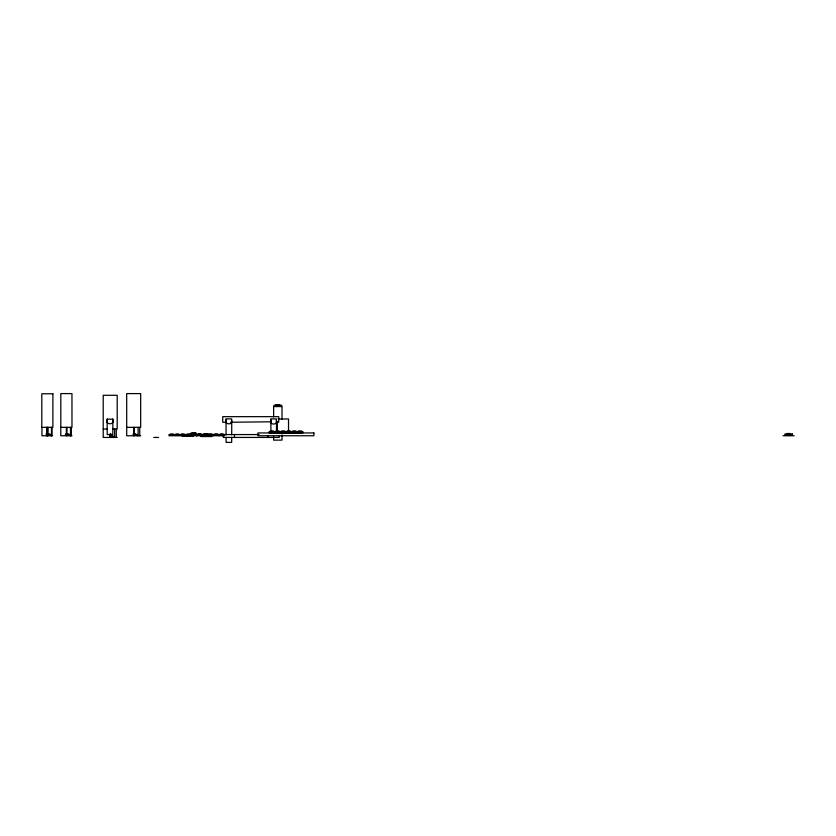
<?xml version="1.0" encoding="UTF-8"?>
<svg xmlns="http://www.w3.org/2000/svg" width="836" height="836" viewBox="0 0 836 836"><rect width="100%" height="100%" fill="white"/><g stroke="black" fill="none" stroke-linecap="round" stroke-linejoin="round"><path stroke-width="1.25" d="M112.85 419.202L112.797 434.563L107.207 434.563L107.154 419.202L112.86 419.202L112.818 422.504M231.75 422.055L231.687 434.783M270.927 422.055L270.864 432.076M276.528 422.055L276.465 432.076M231.614 420.048L231.603 418.888L226.013 418.888L226.096 434.783M226.128 421.793L226.034 419.756M231.718 421.793L231.645 421.26M270.895 421.793L230.548 422.253M276.497 421.793L276.423 421.26M112.818 422.493L112.755 419.202C115.399 425.273 104.594 425.325 107.269 419.202L107.207 422.567L107.165 419.202M278.033 418.961L288.524 418.961L288.524 431.878M226.64 422.253L222.731 422.253L222.731 416.662L278.701 416.662L278.701 422.253L276.099 422.253M60.788 427.353L71.98 427.353L71.959 393.599L60.819 393.599L60.788 435.755L71.98 435.755M126.696 427.353L140.678 427.353L140.678 393.599L126.696 393.599L126.696 435.755L140.678 435.755M103.204 429.046L107.405 429.046M112.63 429.046L117.197 429.046L117.197 395.292L103.215 395.292L103.204 437.437L117.197 437.437M46.105 433.905L49.23 433.905L49.23 434.459M133.175 433.905L135.599 433.905L135.599 434.459M46.293 434.459L51.142 434.459L51.142 435.755M65.365 434.459L70.214 434.459L70.214 435.755M133.175 434.459L137.512 434.459L137.512 435.755M259.024 434.563L168.987 434.563L168.987 435.755L224.57 435.755L224.57 434.459M202.228 435.232L209.878 435.232L209.878 436.528M109.694 435.587L112.118 435.587L112.118 436.152M52.689 435.755L41.946 435.755L41.946 427.353M783.008 435.755L794.2 435.755M109.694 436.152L114.03 436.152L114.03 437.437M182.133 436.141L193.325 436.141M200.682 436.528L211.821 436.528M153.751 437.437L158.6 437.437M270.864 422.253L270.822 421.26M226.054 422.765C227.089 424.416 233.568 424.542 231.635 420.571M276.413 420.571C278.649 425.19 268.68 425.19 270.812 420.571M276.402 419.756L276.392 421.125M270.812 419.756L270.801 421.125M231.635 419.756L231.614 421.125M276.382 420.048L276.382 418.888L270.791 418.888L270.791 420.048M790.511 434.072L790.511 433.518L786.697 433.518L786.697 434.072M789.111 433.518L789.111 434.072M788.087 433.518L788.087 434.072M787.575 434.072L787.575 435.368M301.315 431.533L301.315 430.979L298.525 430.979L298.525 431.533M297.114 431.533L297.125 432.829M295.714 431.533L295.714 430.979L292.924 430.979L292.924 431.533M291.524 431.533L291.524 432.829M290.123 431.533L290.123 430.979L287.323 430.979L287.323 431.533M285.922 431.533L285.922 432.829M284.522 431.533L284.522 430.979L281.732 430.979L281.732 431.533M282.004 419.463L282.004 406.547L273.623 406.547L273.623 416.871M282.004 434.96L282.004 440.123L273.623 440.123L273.623 436.246M281.627 406.547L281.627 405.251L273.989 405.251L273.989 406.547M280.332 431.533L280.332 432.829M279.726 405.251L279.726 404.687L275.901 404.687L275.901 405.251M279.266 435.514L279.266 437.437L223.296 437.437L223.296 434.563M278.931 431.533L278.931 430.979L276.131 430.979L276.131 431.533M278.325 404.687L278.325 405.251M277.301 404.687L277.301 405.251M277.333 421.543L277.333 431.878M276.789 405.251L276.789 406.547M274.73 431.533L274.73 432.829M273.33 431.533L273.33 430.979L270.53 430.979L270.53 431.533M268.074 435.514L268.011 437.51M234.488 434.563L234.435 437.51M231.687 437.322L231.687 442.401L226.096 442.401L226.096 437.322M223.17 434.459L223.17 433.905L220.37 433.905L220.37 434.459M218.969 434.459L218.969 435.755M217.569 434.459L217.569 433.905L214.768 433.905L214.768 434.459M213.368 434.459L213.368 435.755M211.968 434.459L211.968 433.905L209.178 433.905L209.178 434.459M208.707 434.459L208.707 435.755M208.195 434.459L208.195 433.905L203.576 433.905L203.576 434.459M207.965 434.678L207.965 435.232M207.777 434.459L207.777 435.755M207.683 434.459L207.683 435.755M206.795 433.905L206.795 434.459M206.377 433.905L206.377 434.459M205.771 433.905L205.771 434.459M205.029 435.232L205.029 436.528M204.371 433.905L204.371 434.459M204.141 434.678L204.141 435.232M203.859 434.459L203.859 435.755M202.573 434.563L202.573 435.755M202.469 434.459L202.469 435.755M202.176 434.459L202.228 436.528M201.121 434.563L201.121 433.999L198.32 433.999L198.32 434.563M200.776 434.459L200.776 433.905L197.986 433.905L197.986 434.459M196.972 434.563L196.972 435.755M196.585 434.459L196.585 435.755M196.408 434.459L196.408 433.163L190.807 433.163L190.807 434.459M195.185 434.459L195.185 433.905L192.384 433.905L192.384 434.459M195.007 433.163L195.007 432.609L192.207 432.609L192.207 433.163M190.984 434.459L190.984 435.755M189.981 434.563L189.981 433.999L187.18 433.999L187.222 435.023M189.647 434.459L189.647 435.023M186.71 435.023L186.71 436.308M185.822 434.459L185.822 435.023M184.202 434.563L184.202 433.999L181.402 433.999L181.402 434.563M178.789 434.563L178.789 433.999L175.988 433.999L175.988 434.563M173.188 434.563L173.188 433.999L170.387 433.999L170.387 434.563M139.748 427.353L139.748 435.755M138.128 427.353L138.128 435.755M134.314 427.353L134.314 435.755M134.199 433.905L134.199 434.459M133.687 427.353L133.687 435.755M116.267 429.046L116.267 437.437M114.647 429.046L114.647 437.437M110.833 433.842L110.833 437.437M110.206 433.842L110.206 437.437M71.238 427.353L71.238 435.755M70.485 427.353L70.485 435.755M68.301 434.459L68.301 433.905L65.877 433.905L65.877 434.459M66.964 427.353L66.964 435.755M66.389 427.353L66.389 435.755M52.02 427.353L52.02 435.755M51.466 427.353L51.466 435.755M48.53 433.905L48.53 434.459M48.018 427.353L48.018 435.755M47.83 433.905L47.83 434.459M47.464 427.353L47.464 435.755M47.171 427.353L47.171 435.755M46.806 433.905L46.806 434.459M46.617 427.353L46.617 435.755M52.898 393.777L41.8 393.777L41.8 427.353L52.898 427.353L52.898 393.777M302.716 431.533L269.129 431.533L269.129 432.829L302.716 432.829L302.716 431.533M313.908 432.954L257.937 432.954L257.937 435.755L313.908 435.755L313.908 432.954M792.423 434.072L784.785 434.072L784.785 435.368L792.423 435.368L792.423 434.072M191.548 435.023L183.91 435.023L183.91 436.308L191.548 436.308L191.548 435.023"/></g></svg>
